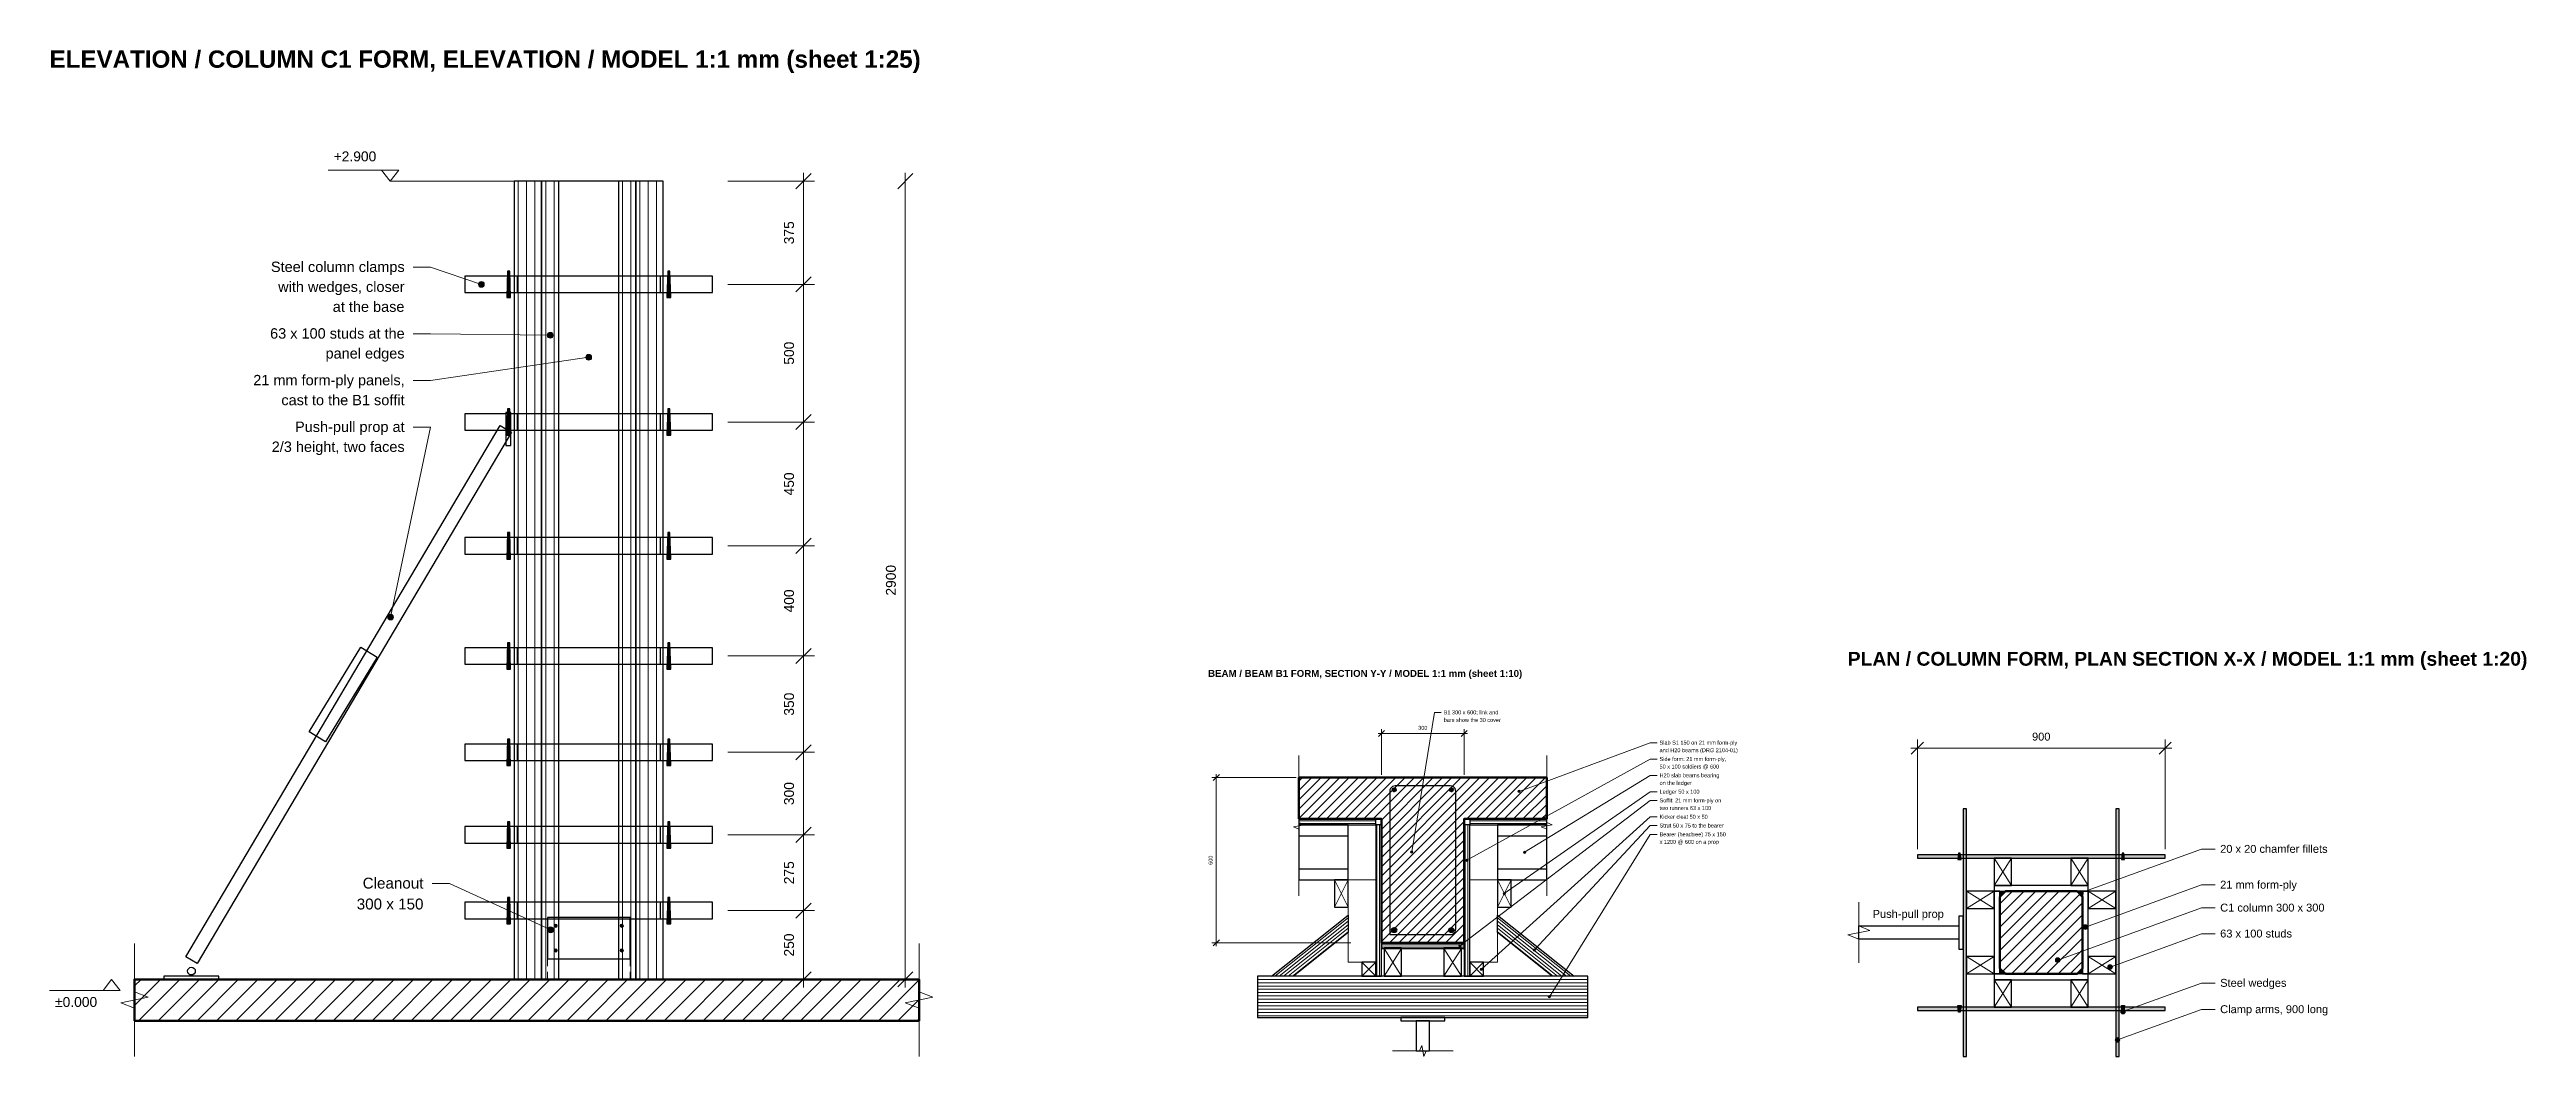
# Model space of a CAD drawing. Header units: millimetres. Extents: x 0 to 8997, y 0 to 3658.
import ezdxf
from ezdxf.enums import TextEntityAlignment as Align

# ---------------------------------------------------------------- set-up
doc = ezdxf.new("R2010")
doc.units = ezdxf.units.MM
for name, color, linetype, lineweight, true_color in [('A-BORDER', 7, 'Continuous', 18, 0x6f8794), ('A-DIMS', 7, 'Continuous', 15, 0x46606d), ('A-FIXT', 7, 'Continuous', 20, 0x4d616b), ('A-TEXT', 7, 'Continuous', 15, 0x1b2a33), ('S-CONC', 7, 'Continuous', 50, 0x1f2d36), ('S-FORM', 7, 'Continuous', 25, 0x8a5a2e), ('S-FORM-HATCH', 7, 'Continuous', 9, 0xc49d77), ('S-HATCH', 7, 'Continuous', 9, 0x9aa5aa), ('S-HIDDEN', 7, 'Continuous', 18, 0x5b6b74), ('S-PROP', 7, 'Continuous', 25, 0x2e5a75), ('S-REBAR', 7, 'Continuous', 40, 0xb2361f)]:
    doc.layers.add(name, color=color, linetype=linetype, lineweight=lineweight, true_color=true_color)
doc.styles.add('STR_BOLD', font='arialbd.ttf')
doc.styles.add('STR_REGULAR', font='arial.ttf')

# ---------------------------------------------------------------- blocks, each defined once
blk = doc.blocks.new('2104_BEAM_COLUMN_FORMWORK_ELEVATION')
at = {"layer": 'A-DIMS'}
h = blk.add_hatch(color=256, dxfattribs=at)
edge = h.paths.add_edge_path()
edge.add_arc((-390, 2525), 10.5, 0, 360)
h = blk.add_hatch(color=256, dxfattribs=at)
edge = h.paths.add_edge_path()
edge.add_arc((-139.5, 2340), 10.5, 0, 360)
h = blk.add_hatch(color=256, dxfattribs=at)
edge = h.paths.add_edge_path()
edge.add_arc((0, 2260), 10.5, 0, 360)
h = blk.add_hatch(color=256, dxfattribs=at)
edge = h.paths.add_edge_path()
edge.add_arc((-719.7, 1316.4), 10.5, 0, 360)
h = blk.add_hatch(color=256, dxfattribs=at)
edge = h.paths.add_edge_path()
edge.add_arc((-138, 180), 10.5, 0, 360)
at = {"layer": 'A-FIXT'}
h = blk.add_hatch(color=256, dxfattribs=at)
edge = h.paths.add_edge_path()
edge.add_arc((-120, 195), 6, 0, 360)
h = blk.add_hatch(color=256, dxfattribs=at)
edge = h.paths.add_edge_path()
edge.add_arc((120, 195), 6, 0, 360)
h = blk.add_hatch(color=256, dxfattribs=at)
edge = h.paths.add_edge_path()
edge.add_arc((-120, 105), 6, 0, 360)
h = blk.add_hatch(color=256, dxfattribs=at)
edge = h.paths.add_edge_path()
edge.add_arc((120, 105), 6, 0, 360)
at = {"layer": 'S-PROP'}
for points in [[(-298, 2477), (-284, 2477), (-287, 2573), (-295, 2573)], [(284, 2477), (298, 2477), (295, 2573), (287, 2573)], [(-298, 1977), (-284, 1977), (-287, 2073), (-295, 2073)], [(284, 1977), (298, 1977), (295, 2073), (287, 2073)], [(-298, 1527), (-284, 1527), (-287, 1623), (-295, 1623)], [(284, 1527), (298, 1527), (295, 1623), (287, 1623)], [(-298, 1127), (-284, 1127), (-287, 1223), (-295, 1223)], [(284, 1127), (298, 1127), (295, 1223), (287, 1223)], [(-298, 777), (-284, 777), (-287, 873), (-295, 873)], [(284, 777), (298, 777), (295, 873), (287, 873)], [(-298, 477), (-284, 477), (-287, 573), (-295, 573)], [(284, 477), (298, 477), (295, 573), (287, 573)], [(-298, 202), (-284, 202), (-287, 298), (-295, 298)], [(284, 202), (298, 202), (295, 298), (287, 298)]]:
    blk.add_hatch(color=256, dxfattribs=at).paths.add_polyline_path(points)
at = {"layer": 'A-DIMS'}
for p, q in [((-689.8, 2940), (-946.5, 2940)), ((-271, 2900), (-721, 2900)), ((505, 2900), (820, 2900)), ((780, 2495), (780, 2930)), ((1150, -30), (1150, 2930)), ((505, 2525), (820, 2525)), ((505, 2525), (820, 2525)), ((780, 1995), (780, 2555)), ((505, 2025), (820, 2025)), ((505, 2025), (820, 2025)), ((780, 1545), (780, 2055)), ((505, 1575), (820, 1575)), ((505, 1575), (820, 1575)), ((780, 1145), (780, 1605)), ((505, 1175), (820, 1175)), ((505, 1175), (820, 1175)), ((780, 795), (780, 1205)), ((505, 825), (820, 825)), ((505, 825), (820, 825)), ((780, 495), (780, 855)), ((780, 220), (780, 555)), ((505, 525), (820, 525)), ((505, 525), (820, 525)), ((780, -30), (780, 280)), ((505, 250), (820, 250)), ((505, 250), (820, 250)), ((505, 0), (820, 0)), ((-1701.8, -40), (-1958.5, -40))]:
    blk.add_line(p, q, dxfattribs=at)
at = {"layer": 'A-DIMS', "lineweight": 30}
for p, q in [((752.5, 2872.5), (807.5, 2927.5)), ((1122.5, 2872.5), (1177.5, 2927.5)), ((752.5, 2497.5), (807.5, 2552.5)), ((752.5, 2497.5), (807.5, 2552.5)), ((752.5, 1997.5), (807.5, 2052.5)), ((752.5, 1997.5), (807.5, 2052.5)), ((752.5, 1547.5), (807.5, 1602.5)), ((752.5, 1547.5), (807.5, 1602.5)), ((752.5, 1147.5), (807.5, 1202.5)), ((752.5, 1147.5), (807.5, 1202.5)), ((752.5, 797.5), (807.5, 852.5)), ((752.5, 797.5), (807.5, 852.5)), ((752.5, 497.5), (807.5, 552.5)), ((752.5, 497.5), (807.5, 552.5)), ((752.5, 222.5), (807.5, 277.5)), ((752.5, 222.5), (807.5, 277.5)), ((752.5, -27.5), (807.5, 27.5)), ((1122.5, -27.5), (1177.5, 27.5))]:
    blk.add_line(p, q, dxfattribs=at)
at = {"layer": 'A-DIMS'}
for points in [[(-721, 2900), (-752.2, 2940), (-689.8, 2940)], [(-1733, 0), (-1764.2, -40), (-1701.8, -40)]]:
    blk.add_lwpolyline(points, close=True, dxfattribs=at)
for points in [[(-637.5, 2587.8), (-575, 2587.8), (-390, 2525)], [(-637.5, 2345.8), (-575, 2345.8), (-139.5, 2340)], [(-637.5, 2176.3), (-575, 2176.3), (0, 2260)], [(-637.5, 2006.7), (-575, 2006.7), (-719.7, 1316.4)], [(-568.5, 348.7), (-506, 348.7), (-138, 180)], [(-1650, -280), (-1650, -105), (-1700, -85), (-1600, -65), (-1650, -45), (-1650, 130)], [(1200, -280), (1200, -105), (1150, -85), (1250, -65), (1200, -45), (1200, 130)]]:
    blk.add_lwpolyline(points, dxfattribs=at)
for centre in [(-390, 2525), (-139.5, 2340), (0, 2260), (-719.7, 1316.4), (-138, 180)]:
    blk.add_circle(centre, 10.5, dxfattribs=at)
at = {"layer": 'A-FIXT'}
for centre in [(-120, 195), (120, 195), (-120, 105), (120, 105)]:
    blk.add_circle(centre, 6, dxfattribs=at)
at = {"layer": 'S-CONC'}
blk.add_lwpolyline([(-1650, -150), (1200, -150), (1200, 0), (-1650, 0)], close=True, dxfattribs=at)
at = {"layer": 'S-FORM'}
for points in [[(-271, 0), (-171, 0), (-171, 2900), (-271, 2900)], [(-171, 0), (171, 0), (171, 2900), (-171, 2900)], [(-171, 0), (-108, 0), (-108, 2900), (-171, 2900)], [(108, 0), (171, 0), (171, 2900), (108, 2900)], [(171, 0), (271, 0), (271, 2900), (171, 2900)], [(-150, 75), (150, 75), (150, 225), (-150, 225)]]:
    blk.add_lwpolyline(points, close=True, dxfattribs=at)
at = {"layer": 'S-FORM-HATCH'}
for p, q in [((-256, 0), (-256, 2900)), ((-226, 0), (-226, 2900)), ((-196, 0), (-196, 2900)), ((-156, 0), (-156, 2900)), ((-126, 0), (-126, 2900)), ((123, 0), (123, 2900)), ((153, 0), (153, 2900)), ((186, 0), (186, 2900)), ((216, 0), (216, 2900)), ((246, 0), (246, 2900))]:
    blk.add_line(p, q, dxfattribs=at)
at = {"layer": 'S-HATCH'}
for p, q in [((-1650, -94.4), (-1555.6, 0)), ((-1650, -23.7), (-1626.3, 0)), ((-1634.9, -150), (-1484.9, 0)), ((-1564.2, -150), (-1414.2, 0)), ((-1493.5, -150), (-1343.5, 0)), ((-1422.8, -150), (-1272.8, 0)), ((-1352.1, -150), (-1202.1, 0)), ((-1281.4, -150), (-1131.4, 0)), ((-1210.7, -150), (-1060.7, 0)), ((-1139.9, -150), (-989.9, 0)), ((-1069.2, -150), (-919.2, 0)), ((-998.5, -150), (-848.5, 0)), ((-927.8, -150), (-777.8, 0)), ((-857.1, -150), (-707.1, 0)), ((-786.4, -150), (-636.4, 0)), ((-715.7, -150), (-565.7, 0)), ((-645, -150), (-495, 0)), ((-574.3, -150), (-424.3, 0)), ((-503.6, -150), (-353.6, 0)), ((-432.8, -150), (-282.8, 0)), ((-362.1, -150), (-212.1, 0)), ((-291.4, -150), (-141.4, 0)), ((-220.7, -150), (-70.7, 0)), ((-150, -150), (0, 0)), ((-79.3, -150), (70.7, 0)), ((-8.6, -150), (141.4, 0)), ((62.1, -150), (212.1, 0)), ((132.8, -150), (282.8, 0)), ((203.6, -150), (353.6, 0)), ((274.3, -150), (424.3, 0)), ((345, -150), (495, 0)), ((415.7, -150), (565.7, 0)), ((486.4, -150), (636.4, 0)), ((557.1, -150), (707.1, 0)), ((627.8, -150), (777.8, 0)), ((698.5, -150), (848.5, 0)), ((769.2, -150), (919.2, 0)), ((839.9, -150), (989.9, 0)), ((910.7, -150), (1060.7, 0)), ((981.4, -150), (1131.4, 0)), ((1052.1, -150), (1200, -2.1)), ((1122.8, -150), (1200, -72.8)), ((1193.5, -150), (1200, -143.5))]:
    blk.add_line(p, q, dxfattribs=at)
at = {"layer": 'S-HIDDEN'}
for p, q in [((-150, 47.5), (-150, 75)), ((-150, 75), (-116.7, 75)), ((-150, 0), (-150, 27.5)), ((-96.7, 75), (-63.3, 75)), ((-43.3, 75), (-10, 75)), ((10, 75), (43.3, 75)), ((63.3, 75), (96.7, 75)), ((116.7, 75), (150, 75)), ((150, 75), (150, 47.5)), ((150, 27.5), (150, 0))]:
    blk.add_line(p, q, dxfattribs=at)
at = {"layer": 'S-PROP'}
for points in [[(-450, 2495), (450, 2495), (450, 2555), (-450, 2555)], [(-298, 2477), (-284, 2477), (-287, 2573), (-295, 2573)], [(-271, 2495), (-259, 2495), (-259, 2555), (-271, 2555)], [(259, 2495), (271, 2495), (271, 2555), (259, 2555)], [(284, 2477), (298, 2477), (295, 2573), (287, 2573)], [(-298, 1977), (-284, 1977), (-287, 2073), (-295, 2073)], [(284, 1977), (298, 1977), (295, 2073), (287, 2073)], [(-280.3, 1987.8), (-1422.3, 57.8), (-1463.7, 82.2), (-321.7, 2012.2)], [(-450, 1995), (450, 1995), (450, 2055), (-450, 2055)], [(-301, 1940), (-283, 1940), (-283, 2060), (-301, 2060)], [(-271, 1995), (-259, 1995), (-259, 2055), (-271, 2055)], [(259, 1995), (271, 1995), (271, 2055), (259, 2055)], [(-298, 1527), (-284, 1527), (-287, 1623), (-295, 1623)], [(284, 1527), (298, 1527), (295, 1623), (287, 1623)], [(-450, 1545), (450, 1545), (450, 1605), (-450, 1605)], [(-271, 1545), (-259, 1545), (-259, 1605), (-271, 1605)], [(259, 1545), (271, 1545), (271, 1605), (259, 1605)], [(-1015.9, 899.8), (-827.8, 1206.8), (-768.1, 1170.2), (-956.2, 863.2)], [(-450, 1145), (450, 1145), (450, 1205), (-450, 1205)], [(-298, 1127), (-284, 1127), (-287, 1223), (-295, 1223)], [(-271, 1145), (-259, 1145), (-259, 1205), (-271, 1205)], [(259, 1145), (271, 1145), (271, 1205), (259, 1205)], [(284, 1127), (298, 1127), (295, 1223), (287, 1223)], [(-450, 795), (450, 795), (450, 855), (-450, 855)], [(-298, 777), (-284, 777), (-287, 873), (-295, 873)], [(-271, 795), (-259, 795), (-259, 855), (-271, 855)], [(259, 795), (271, 795), (271, 855), (259, 855)], [(284, 777), (298, 777), (295, 873), (287, 873)], [(-450, 495), (450, 495), (450, 555), (-450, 555)], [(-298, 477), (-284, 477), (-287, 573), (-295, 573)], [(-271, 495), (-259, 495), (-259, 555), (-271, 555)], [(259, 495), (271, 495), (271, 555), (259, 555)], [(284, 477), (298, 477), (295, 573), (287, 573)], [(-450, 220), (450, 220), (450, 280), (-450, 280)], [(-298, 202), (-284, 202), (-287, 298), (-295, 298)], [(-271, 220), (-259, 220), (-259, 280), (-271, 280)], [(259, 220), (271, 220), (271, 280), (259, 280)], [(284, 202), (298, 202), (295, 298), (287, 298)], [(-1543, 0), (-1343, 0), (-1343, 12), (-1543, 12)]]:
    blk.add_lwpolyline(points, close=True, dxfattribs=at)
blk.add_circle((-1443, 30), 14, dxfattribs=at)
at = {"layer": 'A-DIMS', "style": 'STR_REGULAR'}
for s, p in [('+2.900', (-926.5, 2972)), ('±0.000', (-1938.5, -100))]:
    blk.add_text(s, height=35.9, dxfattribs=at).set_placement(p)
for s, p in [('375', (745.5, 2712.5)), ('500', (745.5, 2275)), ('450', (745.5, 1800)), ('2900', (1115.5, 1450)), ('400', (745.5, 1375)), ('350', (745.5, 1000)), ('300', (745.5, 675)), ('275', (745.5, 387.5)), ('250', (745.5, 125))]:
    blk.add_text(s, height=35.9, rotation=90, dxfattribs=at).set_placement(p, align=Align.CENTER)
at = {"layer": 'A-TEXT', "style": 'STR_REGULAR'}
for s, height, p in [('Steel column clamps', 37.695, (-1154.3, 2570)), ('with wedges, closer', 37.695, (-1128.1, 2497.6)), ('at the base', 37.695, (-929.8, 2425.1)), ('63 x 100 studs at the', 37.695, (-1157.4, 2328)), ('panel edges', 37.695, (-956, 2255.6)), ('21 mm form-ply panels,', 37.695, (-1218.5, 2158.4)), ('cast to the B1 soffit', 37.695, (-1116.5, 2086)), ('Push-pull prop at', 37.695, (-1066.8, 1988.9)), ('2/3 height, two faces', 37.695, (-1151.5, 1916.4)), ('Cleanout', 39.49, (-821.1, 330)), ('300 x 150', 39.49, (-842.6, 254.1))]:
    blk.add_text(s, height=height, dxfattribs=at).set_placement(p)
blk = doc.blocks.new('2104_BEAM_COLUMN_FORMWORK_BEAM')
at = {"layer": 'A-DIMS'}
h = blk.add_hatch(color=256, dxfattribs=at)
edge = h.paths.add_edge_path()
edge.add_arc((350, 3450), 4.2, 0, 360)
h = blk.add_hatch(color=256, dxfattribs=at)
edge = h.paths.add_edge_path()
edge.add_arc((-40, 3230), 4.2, 0, 360)
h = blk.add_hatch(color=256, dxfattribs=at)
edge = h.paths.add_edge_path()
edge.add_arc((160.5, 3200), 4.2, 0, 360)
h = blk.add_hatch(color=256, dxfattribs=at)
edge = h.paths.add_edge_path()
edge.add_arc((370, 3229), 4.2, 0, 360)
h = blk.add_hatch(color=256, dxfattribs=at)
edge = h.paths.add_edge_path()
edge.add_arc((296, 3079), 4.2, 0, 360)
h = blk.add_hatch(color=256, dxfattribs=at)
edge = h.paths.add_edge_path()
edge.add_arc((135, 2889.5), 4.2, 0, 360)
h = blk.add_hatch(color=256, dxfattribs=at)
edge = h.paths.add_edge_path()
edge.add_arc((213, 2804), 4.2, 0, 360)
h = blk.add_hatch(color=256, dxfattribs=at)
edge = h.paths.add_edge_path()
edge.add_arc((405.5, 2874), 4.2, 0, 360)
h = blk.add_hatch(color=256, dxfattribs=at)
edge = h.paths.add_edge_path()
edge.add_arc((460, 2704), 4.2, 0, 360)
at = {"layer": 'S-REBAR'}
h = blk.add_hatch(color=256, dxfattribs=at)
edge = h.paths.add_edge_path()
edge.add_arc((-104, 3456), 6, 0, 360)
h = blk.add_hatch(color=256, dxfattribs=at)
edge = h.paths.add_edge_path()
edge.add_arc((104, 3456), 6, 0, 360)
h = blk.add_hatch(color=256, dxfattribs=at)
edge = h.paths.add_edge_path()
edge.add_arc((-104, 2946), 8, 0, 360)
h = blk.add_hatch(color=256, dxfattribs=at)
edge = h.paths.add_edge_path()
edge.add_arc((104, 2946), 8, 0, 360)
at = {"layer": 'A-DIMS'}
for p, q in [((-162, 3660), (162, 3660)), ((-150, 3510), (-150, 3676)), ((150, 3510), (150, 3676)), ((-750, 2888), (-750, 3512)), ((-460, 3500), (-766, 3500)), ((-261, 2900), (-766, 2900))]:
    blk.add_line(p, q, dxfattribs=at)
at = {"layer": 'A-DIMS', "lineweight": 30}
for p, q in [((-161, 3649), (-139, 3671)), ((139, 3649), (161, 3671)), ((-761, 3489), (-739, 3511)), ((-761, 2889), (-739, 2911))]:
    blk.add_line(p, q, dxfattribs=at)
at = {"layer": 'A-DIMS'}
for points in [[(67, 3736.8), (42, 3736.8), (-40, 3230)], [(851, 3626.8), (826, 3626.8), (350, 3450)], [(-450, 3070), (-450, 3313), (-470, 3321), (-430, 3329), (-450, 3337), (-450, 3580)], [(851, 3567.4), (826, 3567.4), (160.5, 3200)], [(450, 3070), (450, 3313), (430, 3321), (470, 3329), (450, 3337), (450, 3580)], [(851, 3448.6), (826, 3448.6), (296, 3079)], [(851, 3508), (826, 3508), (370, 3229)], [(851, 3416.8), (826, 3416.8), (135, 2889.5)], [(851, 3357.4), (826, 3357.4), (213, 2804)], [(851, 3325.6), (826, 3325.6), (405.5, 2874)], [(851, 3293.8), (826, 3293.8), (460, 2704)], [(-110, 2507), (-12, 2507), (-4, 2527), (4, 2487), (12, 2507), (110, 2507)]]:
    blk.add_lwpolyline(points, dxfattribs=at)
for centre in [(350, 3450), (-40, 3230), (160.5, 3200), (370, 3229), (296, 3079), (135, 2889.5), (213, 2804), (405.5, 2874), (460, 2704)]:
    blk.add_circle(centre, 4.2, dxfattribs=at)
at = {"layer": 'S-CONC'}
blk.add_lwpolyline([(-450, 3350), (-150, 3350), (-150, 2900), (150, 2900), (150, 3350), (450, 3350), (450, 3500), (-450, 3500)], close=True, dxfattribs=at)
at = {"layer": 'S-FORM'}
for p, q in [((-450, 3289), (-271, 3289)), ((271, 3289), (450, 3289)), ((-450, 3169), (-271, 3169)), ((271, 3169), (450, 3169))]:
    blk.add_line(p, q, dxfattribs=at)
for points in [[(-450, 3329), (-171, 3329), (-171, 3350), (-450, 3350)], [(171, 3329), (450, 3329), (450, 3350), (171, 3350)], [(-450, 3129), (-271, 3129), (-271, 3329), (-450, 3329)], [(-171, 2779), (-150, 2779), (-150, 3329), (-171, 3329)], [(150, 2779), (171, 2779), (171, 3329), (150, 3329)], [(271, 3129), (450, 3129), (450, 3329), (271, 3329)], [(-321, 3029), (-271, 3029), (-271, 3129), (-321, 3129)], [(271, 3029), (321, 3029), (321, 3129), (271, 3129)], [(-550.2, 2779), (-271, 3000.9), (-271, 2937.1), (-469.8, 2779)], [(469.8, 2779), (271, 2937.1), (271, 3000.9), (550.2, 2779)], [(-150, 2879), (150, 2879), (150, 2900), (-150, 2900)], [(-221, 2779), (-171, 2779), (-171, 2829), (-221, 2829)], [(-140, 2779), (-77, 2779), (-77, 2879), (-140, 2879)], [(77, 2779), (140, 2779), (140, 2879), (77, 2879)], [(171, 2779), (221, 2779), (221, 2829), (171, 2829)], [(-600, 2629), (600, 2629), (600, 2779), (-600, 2779)]]:
    blk.add_lwpolyline(points, close=True, dxfattribs=at)
at = {"layer": 'S-FORM-HATCH'}
for p, q in [((-450, 3342.5), (-171, 3342.5)), ((-450, 3333.5), (-171, 3333.5)), ((171, 3342.5), (450, 3342.5)), ((171, 3333.5), (450, 3333.5)), ((-166.5, 2779), (-166.5, 3329)), ((-157.5, 2779), (-157.5, 3329)), ((154.5, 2779), (154.5, 3329)), ((163.5, 2779), (163.5, 3329)), ((-321, 3029), (-271, 3129)), ((-321, 3129), (-271, 3029)), ((271, 3029), (321, 3129)), ((271, 3129), (321, 3029)), ((-537.8, 2779), (-271, 2991.1)), ((-521.7, 2779), (-271, 2978.3)), ((537.8, 2779), (271, 2991.1)), ((521.7, 2779), (271, 2978.3)), ((-505.6, 2779), (-271, 2965.5)), ((-489.6, 2779), (-271, 2952.7)), ((-473.5, 2779), (-271, 2940)), ((-150, 2892.5), (150, 2892.5)), ((-150, 2883.5), (150, 2883.5)), ((505.6, 2779), (271, 2965.5)), ((489.6, 2779), (271, 2952.7)), ((473.5, 2779), (271, 2940)), ((-221, 2779), (-171, 2829)), ((-221, 2829), (-171, 2779)), ((-140, 2779), (-77, 2879)), ((-140, 2879), (-77, 2779)), ((77, 2779), (140, 2879)), ((77, 2879), (140, 2779)), ((171, 2779), (221, 2829)), ((171, 2829), (221, 2779)), ((-600, 2767), (600, 2767)), ((-600, 2755), (600, 2755)), ((-600, 2743), (600, 2743)), ((-600, 2731), (600, 2731)), ((-600, 2719), (600, 2719)), ((-600, 2707), (600, 2707)), ((-600, 2695), (600, 2695)), ((-600, 2683), (600, 2683)), ((-600, 2671), (600, 2671)), ((-600, 2659), (600, 2659)), ((-600, 2647), (600, 2647)), ((-600, 2635), (600, 2635))]:
    blk.add_line(p, q, dxfattribs=at)
for points in [[(-271, 2829), (-171, 2829), (-171, 3129), (-271, 3129)], [(171, 2829), (271, 2829), (271, 3129), (171, 3129)]]:
    blk.add_lwpolyline(points, close=True, dxfattribs=at)
at = {"layer": 'S-HATCH'}
for p, q in [((-450, 3351.4), (-301.4, 3500)), ((-450, 3385.3), (-335.3, 3500)), ((-450, 3419.3), (-369.3, 3500)), ((-450, 3453.2), (-403.2, 3500)), ((-450, 3487.2), (-437.2, 3500)), ((-417.5, 3350), (-267.5, 3500)), ((-383.5, 3350), (-233.5, 3500)), ((-349.6, 3350), (-199.6, 3500)), ((-315.6, 3350), (-165.6, 3500)), ((-281.7, 3350), (-131.7, 3500)), ((-247.8, 3350), (-97.8, 3500)), ((-213.8, 3350), (-63.8, 3500)), ((-179.9, 3350), (-29.9, 3500)), ((-150, 3074.4), (275.6, 3500)), ((-150, 3108.3), (241.7, 3500)), ((-150, 3142.3), (207.7, 3500)), ((-150, 3176.2), (173.8, 3500)), ((-150, 3210.2), (139.8, 3500)), ((-150, 3244.1), (105.9, 3500)), ((-150, 3278.1), (71.9, 3500)), ((-150, 3312), (38, 3500)), ((-150, 3345.9), (4.1, 3500)), ((159.5, 3350), (309.5, 3500)), ((193.5, 3350), (343.5, 3500)), ((227.4, 3350), (377.4, 3500)), ((261.4, 3350), (411.4, 3500)), ((295.3, 3350), (445.3, 3500)), ((329.2, 3350), (450, 3470.8)), ((363.2, 3350), (450, 3436.8)), ((-150, 3040.5), (150, 3340.5)), ((397.1, 3350), (450, 3402.9)), ((431.1, 3350), (450, 3368.9)), ((-150, 3006.5), (150, 3306.5)), ((-150, 2972.6), (150, 3272.6)), ((-150, 2938.6), (150, 3238.6)), ((-150, 2904.7), (150, 3204.7)), ((-120.8, 2900), (150, 3170.8)), ((-86.8, 2900), (150, 3136.8)), ((-52.9, 2900), (150, 3102.9)), ((-18.9, 2900), (150, 3068.9)), ((15, 2900), (150, 3035)), ((48.9, 2900), (150, 3001.1)), ((82.9, 2900), (150, 2967.1)), ((116.8, 2900), (150, 2933.2))]:
    blk.add_line(p, q, dxfattribs=at)
at = {"layer": 'S-PROP'}
for points in [[(-80, 2617), (80, 2617), (80, 2629), (-80, 2629)], [(-24, 2507), (24, 2507), (24, 2617), (-24, 2617)]]:
    blk.add_lwpolyline(points, close=True, dxfattribs=at)
at = {"layer": 'S-REBAR', "lineweight": 30}
blk.add_lwpolyline([(-120, 2930), (100, 2930), (105.2, 2930.7), (110, 2932.7), (114.1, 2935.9), (117.3, 2940), (119.3, 2944.8), (120, 2950), (120, 3450), (119.3, 3455.2), (117.3, 3460), (114.1, 3464.1), (110, 3467.3), (105.2, 3469.3), (100, 3470), (-100, 3470), (-105.2, 3469.3), (-110, 3467.3), (-114.1, 3464.1), (-117.3, 3460), (-119.3, 3455.2), (-120, 3450), (-120, 2930)], dxfattribs=at)
at = {"layer": 'S-REBAR'}
for centre, radius in [((-104, 3456), 6), ((104, 3456), 6), ((-104, 2946), 8), ((104, 2946), 8)]:
    blk.add_circle(centre, radius, dxfattribs=at)
at = {"layer": 'A-DIMS', "style": 'STR_REGULAR'}
blk.add_text('300', height=14.36, dxfattribs=at).set_placement((0, 3673.8), align=Align.CENTER)
blk.add_text('600', height=14.36, rotation=90, dxfattribs=at).set_placement((-763.8, 3200), align=Align.CENTER)
at = {"layer": 'A-TEXT', "style": 'STR_REGULAR'}
for s, p in [('bars show the 30 cover', (76, 3702.4)), ('B1 300 x 600; link and', (76, 3730)), ('Slab S1 150 on 21 mm form-ply', (860, 3620)), ('and H20 beams (DRG 2104-01)', (860, 3592.4)), ('50 x 100 soldiers @ 600', (860, 3533)), ('Side form: 21 mm form-ply,', (860, 3560.6)), ('H20 slab beams bearing', (860, 3501.2)), ('on the ledger', (860, 3473.6)), ('Soffit: 21 mm form-ply on', (860, 3410)), ('Ledger 50 x 100', (860, 3441.8)), ('two runners 63 x 100', (860, 3382.4)), ('Strut 50 x 75 to the bearer', (860, 3318.8)), ('Kicker cleat 50 x 50', (860, 3350.6)), ('x 1200 @ 600 on a prop', (860, 3259.4)), ('Bearer (headtree) 75 x 150', (860, 3287))]:
    blk.add_text(s, height=14.36, dxfattribs=at).set_placement(p)
blk = doc.blocks.new('2104_BEAM_COLUMN_FORMWORK_PLAN')
at = {"layer": 'A-DIMS'}
h = blk.add_hatch(color=256, dxfattribs=at)
edge = h.paths.add_edge_path()
edge.add_arc((144, 144), 8.4, 0, 360)
h = blk.add_hatch(color=256, dxfattribs=at)
edge = h.paths.add_edge_path()
edge.add_arc((160.5, 20), 8.4, 0, 360)
h = blk.add_hatch(color=256, dxfattribs=at)
edge = h.paths.add_edge_path()
edge.add_arc((60, -100), 8.4, 0, 360)
h = blk.add_hatch(color=256, dxfattribs=at)
edge = h.paths.add_edge_path()
edge.add_arc((250, -125), 8.4, 0, 360)
h = blk.add_hatch(color=256, dxfattribs=at)
edge = h.paths.add_edge_path()
edge.add_arc((297, -287), 8.4, 0, 360)
h = blk.add_hatch(color=256, dxfattribs=at)
edge = h.paths.add_edge_path()
edge.add_arc((277, -390), 8.4, 0, 360)
at = {"layer": 'S-FORM'}
for points in [[(-150, 130), (-150, 150), (-130, 150)], [(150, 130), (150, 150), (130, 150)], [(-150, -130), (-150, -150), (-130, -150)], [(150, -130), (150, -150), (130, -150)]]:
    blk.add_hatch(color=256, dxfattribs=at).paths.add_polyline_path(points)
at = {"layer": 'S-PROP'}
for points in [[(-283, -450), (-271, -450), (-271, 450), (-283, 450)], [(271, -450), (283, -450), (283, 450), (271, 450)], [(-450, 271), (450, 271), (450, 283), (-450, 283)], [(-303, 265), (-291, 265), (-294, 289), (-300, 289)], [(291, 265), (303, 265), (300, 289), (294, 289)], [(-303, -265), (-291, -265), (-294, -289), (-300, -289)], [(291, -265), (303, -265), (300, -289), (294, -289)], [(-450, -283), (450, -283), (450, -271), (-450, -271)]]:
    blk.add_hatch(color=256, dxfattribs=at).paths.add_polyline_path(points)
at = {"layer": 'A-DIMS'}
for p, q in [((-474, 670), (474, 670)), ((-450, 303), (-450, 702)), ((450, 303), (450, 702))]:
    blk.add_line(p, q, dxfattribs=at)
at = {"layer": 'A-DIMS', "lineweight": 30}
for p, q in [((-472, 648), (-428, 692)), ((428, 648), (472, 692))]:
    blk.add_line(p, q, dxfattribs=at)
at = {"layer": 'A-DIMS'}
for points in [[(632, 303.4), (582, 303.4), (144, 144)], [(-663, -110), (-663, -24), (-703, -8), (-623, 8), (-663, 24), (-663, 110)], [(632, 90), (582, 90), (60, -100)], [(632, 173.4), (582, 173.4), (160.5, 20)], [(632, -4.2), (582, -4.2), (250, -125)], [(632, -183.3), (582, -183.3), (297, -287)], [(632, -279), (582, -279), (277, -390)]]:
    blk.add_lwpolyline(points, dxfattribs=at)
for centre in [(144, 144), (160.5, 20), (60, -100), (250, -125), (297, -287), (277, -390)]:
    blk.add_circle(centre, 8.4, dxfattribs=at)
at = {"layer": 'S-CONC'}
blk.add_lwpolyline([(-130, -150), (130, -150), (150, -130), (150, 130), (130, 150), (-130, 150), (-150, 130), (-150, -130)], close=True, dxfattribs=at)
at = {"layer": 'S-FORM'}
for points in [[(-171, 171), (-108, 171), (-108, 271), (-171, 271)], [(108, 171), (171, 171), (171, 271), (108, 271)], [(-271, 87), (-171, 87), (-171, 150), (-271, 150)], [(-171, 150), (171, 150), (171, 171), (-171, 171)], [(-171, -150), (-150, -150), (-150, 150), (-171, 150)], [(-150, 130), (-150, 150), (-130, 150)], [(150, 130), (150, 150), (130, 150)], [(150, -150), (171, -150), (171, 150), (150, 150)], [(171, 87), (271, 87), (271, 150), (171, 150)], [(-271, -150), (-171, -150), (-171, -87), (-271, -87)], [(171, -150), (271, -150), (271, -87), (171, -87)], [(-171, -171), (171, -171), (171, -150), (-171, -150)], [(-171, -271), (-108, -271), (-108, -171), (-171, -171)], [(-150, -130), (-150, -150), (-130, -150)], [(108, -271), (171, -271), (171, -171), (108, -171)], [(150, -130), (150, -150), (130, -150)]]:
    blk.add_lwpolyline(points, close=True, dxfattribs=at)
at = {"layer": 'S-FORM-HATCH'}
for p, q in [((-171, 171), (-108, 271)), ((-171, 271), (-108, 171)), ((108, 171), (171, 271)), ((108, 271), (171, 171)), ((-271, 87), (-171, 150)), ((-271, 150), (-171, 87)), ((171, 87), (271, 150)), ((171, 150), (271, 87)), ((-271, -150), (-171, -87)), ((-271, -87), (-171, -150)), ((171, -150), (271, -87)), ((171, -87), (271, -150)), ((-171, -271), (-108, -171)), ((-171, -171), (-108, -271)), ((108, -271), (171, -171)), ((108, -171), (171, -271))]:
    blk.add_line(p, q, dxfattribs=at)
at = {"layer": 'S-HATCH'}
for p, q in [((-150, -107.6), (107.6, 150)), ((-150, -65.1), (65.1, 150)), ((-150, -22.7), (22.7, 150)), ((-150, 19.7), (-19.7, 150)), ((-150, 62.1), (-62.1, 150)), ((-150, 104.6), (-104.6, 150)), ((-140, -140), (140, 140)), ((-107.6, -150), (150, 107.6)), ((-65.1, -150), (150, 65.1)), ((-22.7, -150), (150, 22.7)), ((19.7, -150), (150, -19.7)), ((62.1, -150), (150, -62.1)), ((104.6, -150), (150, -104.6))]:
    blk.add_line(p, q, dxfattribs=at)
at = {"layer": 'S-PROP'}
for points in [[(-283, -450), (-271, -450), (-271, 450), (-283, 450)], [(271, -450), (283, -450), (283, 450), (271, 450)], [(-450, 271), (450, 271), (450, 283), (-450, 283)], [(-303, 265), (-291, 265), (-294, 289), (-300, 289)], [(291, 265), (303, 265), (300, 289), (294, 289)], [(-299, -24), (-663, -24), (-663, 24), (-299, 24)], [(-299, -60), (-283, -60), (-283, 60), (-299, 60)], [(-303, -265), (-291, -265), (-294, -289), (-300, -289)], [(291, -265), (303, -265), (300, -289), (294, -289)], [(-450, -283), (450, -283), (450, -271), (-450, -271)]]:
    blk.add_lwpolyline(points, close=True, dxfattribs=at)
at = {"layer": 'A-DIMS', "style": 'STR_REGULAR'}
blk.add_text('900', height=28.72, dxfattribs=at).set_placement((0, 697.6), align=Align.CENTER)
at = {"layer": 'A-TEXT', "style": 'STR_REGULAR'}
for s, p in [('20 x 20 chamfer fillets', (650, 289.8)), ('21 mm form-ply', (650, 159.8)), ('C1 column 300 x 300', (650, 76.4)), ('63 x 100 studs', (650, -17.8)), ('Steel wedges', (650, -196.9)), ('Clamp arms, 900 long', (650, -292.6))]:
    blk.add_text(s, height=28.72, dxfattribs=at).set_placement(p)
blk.add_text('Push-pull prop', height=28.72, dxfattribs=at).set_placement((-483, 53.6), align=Align.CENTER)

msp = doc.modelspace()

# ---------------------------------------------------------------- block references
at = {"layer": 'A-BORDER'}
for name, p in [('2104_BEAM_COLUMN_FORMWORK_ELEVATION', (1958.55, 280)), ('2104_BEAM_COLUMN_FORMWORK_BEAM', (4988.35, -2487)), ('2104_BEAM_COLUMN_FORMWORK_PLAN', (7234.79, 450))]:
    msp.add_blockref(name, p, dxfattribs=at)

# ---------------------------------------------------------------- texts
at = {"layer": 'A-TEXT', "style": 'STR_BOLD'}
for s, height, p in [('ELEVATION / COLUMN C1 FORM, ELEVATION / MODEL 1:1 mm (sheet 1:25)', 62.825, (0, 3592)), ('PLAN / COLUMN FORM, PLAN SECTION X-X / MODEL 1:1 mm (sheet 1:20)', 50.26, (6531.79, 1419.6)), ('BEAM / BEAM B1 FORM, SECTION Y-Y / MODEL 1:1 mm (sheet 1:10)', 25.13, (4208.55, 1379))]:
    msp.add_text(s, height=height, dxfattribs=at).set_placement(p)

doc.saveas('drawing.dxf')
